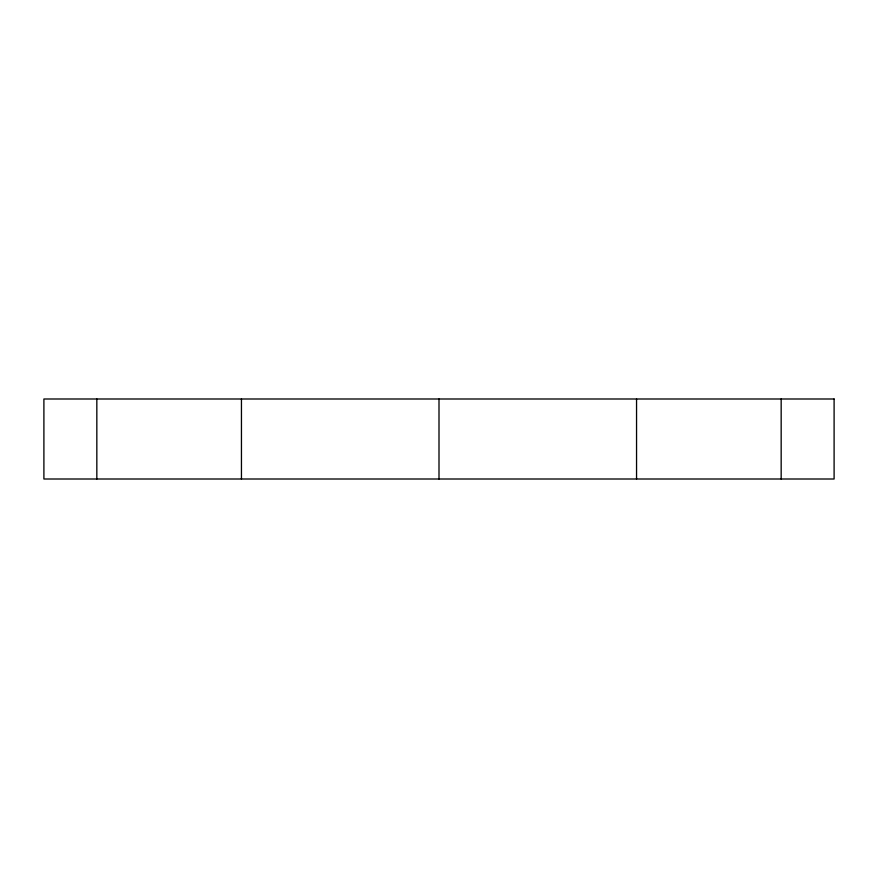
<?xml version="1.0" encoding="UTF-8"?>
<svg xmlns="http://www.w3.org/2000/svg" width="878" height="878" viewBox="0 0 878 878"><rect width="100%" height="100%" fill="white"/><g stroke="black" fill="none" stroke-linecap="round" stroke-linejoin="round"><path stroke-width="1.32" d="M781.168 398.996L781.168 479.004M636.55 398.996L636.55 479.004M439 398.996L439 479.004M241.45 398.996L241.45 479.004M96.832 398.996L96.832 479.004M834.1 398.996L43.9 398.996L43.9 479.004L834.1 479.004L834.1 398.996"/></g></svg>
